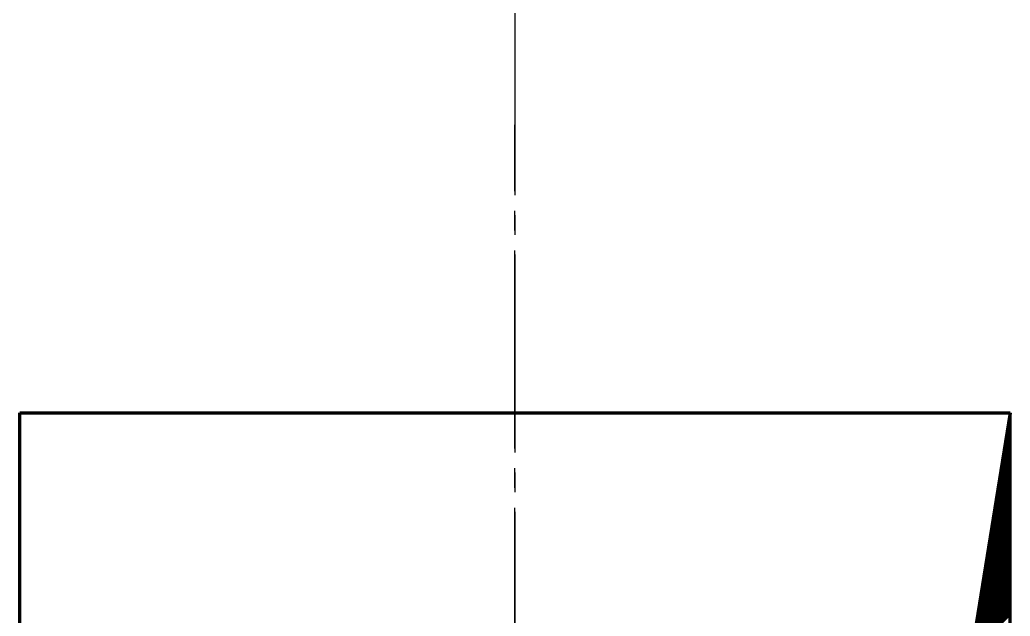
# Model space of a CAD drawing. Header units: millimetres. Extents: x -14850 to 14850, y -10500 to 10500.
# Drawn here: x -10762.4 to -10612.4, y -4406 to -4315.6 of the extents above; entities that cross this region are included whole.
import ezdxf

# ---------------------------------------------------------------- set-up
doc = ezdxf.new("R2010")
doc.units = ezdxf.units.MM
doc.linetypes.add('EB_DASHDOT', pattern=[39, 30, -3, 3, -3])
for name, color, linetype, lineweight in [('CAXA0', 7, 'Continuous', 70), ('CAXA1', 1, 'EB_DASHDOT', 25), ('CAXA5', 4, 'Continuous', 25)]:
    doc.layers.add(name, color=color, linetype=linetype, lineweight=lineweight)

# ---------------------------------------------------------------- blocks, each defined once
blk = doc.blocks.new('CAXBLOCK843')
at = {"layer": 'CAXA0', "color": 0, "linetype": 'Continuous', "lineweight": 25}
for p, q in [((-10612.43, -4375.46), (-10612.38, -4375.41)), ((-10612.72, -4377.31), (-10612.38, -4376.97)), ((-10612.7, -4377.15), (-10612.38, -4376.83)), ((-10612.67, -4376.98), (-10612.38, -4376.69)), ((-10612.64, -4376.81), (-10612.38, -4376.54)), ((-10612.61, -4376.64), (-10612.38, -4376.4)), ((-10612.59, -4376.47), (-10612.38, -4376.26)), ((-10612.56, -4376.3), (-10612.38, -4376.12)), ((-10612.53, -4376.13), (-10612.38, -4375.98)), ((-10612.51, -4375.97), (-10612.38, -4375.84)), ((-10612.48, -4375.8), (-10612.38, -4375.7)), ((-10612.45, -4375.63), (-10612.38, -4375.55)), ((-10612.99, -4379), (-10612.38, -4378.38)), ((-10612.97, -4378.83), (-10612.38, -4378.24)), ((-10612.94, -4378.66), (-10612.38, -4378.1)), ((-10612.91, -4378.49), (-10612.38, -4377.96)), ((-10612.89, -4378.32), (-10612.38, -4377.82)), ((-10612.86, -4378.16), (-10612.38, -4377.68)), ((-10612.83, -4377.99), (-10612.38, -4377.53)), ((-10612.8, -4377.82), (-10612.38, -4377.39)), ((-10612.78, -4377.65), (-10612.38, -4377.25)), ((-10612.75, -4377.48), (-10612.38, -4377.11)), ((-10613.29, -4380.85), (-10612.38, -4379.94)), ((-10613.26, -4380.68), (-10612.38, -4379.8)), ((-10613.24, -4380.51), (-10612.38, -4379.66)), ((-10613.21, -4380.35), (-10612.38, -4379.51)), ((-10613.18, -4380.18), (-10612.38, -4379.37)), ((-10613.16, -4380.01), (-10612.38, -4379.23)), ((-10613.13, -4379.84), (-10612.38, -4379.09)), ((-10613.1, -4379.67), (-10612.38, -4378.95)), ((-10613.07, -4379.5), (-10612.38, -4378.81)), ((-10613.05, -4379.34), (-10612.38, -4378.67)), ((-10613.02, -4379.17), (-10612.38, -4378.52)), ((-10613.59, -4382.7), (-10612.38, -4381.49)), ((-10613.56, -4382.54), (-10612.38, -4381.35)), ((-10613.53, -4382.37), (-10612.38, -4381.21)), ((-10613.51, -4382.2), (-10612.38, -4381.07)), ((-10613.48, -4382.03), (-10612.38, -4380.93)), ((-10613.45, -4381.86), (-10612.38, -4380.79)), ((-10613.43, -4381.69), (-10612.38, -4380.65)), ((-10613.4, -4381.53), (-10612.38, -4380.5)), ((-10613.37, -4381.36), (-10612.38, -4380.36)), ((-10613.35, -4381.19), (-10612.38, -4380.22)), ((-10613.32, -4381.02), (-10612.38, -4380.08)), ((-10613.86, -4384.39), (-10612.38, -4382.91)), ((-10613.83, -4384.22), (-10612.38, -4382.77)), ((-10613.8, -4384.05), (-10612.38, -4382.63)), ((-10613.78, -4383.88), (-10612.38, -4382.48)), ((-10613.75, -4383.72), (-10612.38, -4382.34)), ((-10613.72, -4383.55), (-10612.38, -4382.2)), ((-10613.7, -4383.38), (-10612.38, -4382.06)), ((-10613.67, -4383.21), (-10612.38, -4381.92)), ((-10613.64, -4383.04), (-10612.38, -4381.78)), ((-10613.62, -4382.87), (-10612.38, -4381.64)), ((-10614.16, -4386.24), (-10612.38, -4384.46)), ((-10614.13, -4386.07), (-10612.38, -4384.32)), ((-10614.1, -4385.91), (-10612.38, -4384.18)), ((-10614.08, -4385.74), (-10612.38, -4384.04)), ((-10614.05, -4385.57), (-10612.38, -4383.9)), ((-10614.02, -4385.4), (-10612.38, -4383.76)), ((-10613.99, -4385.23), (-10612.38, -4383.62)), ((-10613.97, -4385.06), (-10612.38, -4383.47)), ((-10613.94, -4384.89), (-10612.38, -4383.33)), ((-10613.91, -4384.73), (-10612.38, -4383.19)), ((-10613.89, -4384.56), (-10612.38, -4383.05)), ((-10614.43, -4387.93), (-10612.38, -4385.88)), ((-10614.4, -4387.76), (-10612.38, -4385.74)), ((-10614.37, -4387.59), (-10612.38, -4385.6)), ((-10614.35, -4387.42), (-10612.38, -4385.45)), ((-10614.32, -4387.25), (-10612.38, -4385.31)), ((-10614.29, -4387.08), (-10612.38, -4385.17)), ((-10614.26, -4386.92), (-10612.38, -4385.03)), ((-10614.24, -4386.75), (-10612.38, -4384.89)), ((-10614.21, -4386.58), (-10612.38, -4384.75)), ((-10614.18, -4386.41), (-10612.38, -4384.61)), ((-10614.72, -4389.78), (-10612.38, -4387.43)), ((-10614.7, -4389.61), (-10612.38, -4387.29)), ((-10614.67, -4389.44), (-10612.38, -4387.15)), ((-10614.64, -4389.27), (-10612.38, -4387.01)), ((-10614.62, -4389.11), (-10612.38, -4386.87)), ((-10614.59, -4388.94), (-10612.38, -4386.73)), ((-10614.56, -4388.77), (-10612.38, -4386.59)), ((-10614.53, -4388.6), (-10612.38, -4386.44)), ((-10614.51, -4388.43), (-10612.38, -4386.3)), ((-10614.48, -4388.26), (-10612.38, -4386.16)), ((-10614.45, -4388.1), (-10612.38, -4386.02)), ((-10615.02, -4391.63), (-10612.38, -4388.99)), ((-10614.99, -4391.46), (-10612.38, -4388.85)), ((-10614.97, -4391.3), (-10612.38, -4388.71)), ((-10614.94, -4391.13), (-10612.38, -4388.57)), ((-10614.91, -4390.96), (-10612.38, -4388.42)), ((-10614.89, -4390.79), (-10612.38, -4388.28)), ((-10614.86, -4390.62), (-10612.38, -4388.14)), ((-10614.83, -4390.45), (-10612.38, -4388)), ((-10614.81, -4390.29), (-10612.38, -4387.86)), ((-10614.78, -4390.12), (-10612.38, -4387.72)), ((-10614.75, -4389.95), (-10612.38, -4387.58)), ((-10615.29, -4393.32), (-10612.38, -4390.4)), ((-10615.26, -4393.15), (-10612.38, -4390.26)), ((-10615.24, -4392.98), (-10612.38, -4390.12)), ((-10615.21, -4392.81), (-10612.38, -4389.98)), ((-10615.18, -4392.64), (-10612.38, -4389.84)), ((-10615.16, -4392.48), (-10612.38, -4389.7)), ((-10615.13, -4392.31), (-10612.38, -4389.56)), ((-10615.1, -4392.14), (-10612.38, -4389.41)), ((-10615.08, -4391.97), (-10612.38, -4389.27)), ((-10615.05, -4391.8), (-10612.38, -4389.13)), ((-10615.59, -4395.17), (-10612.38, -4391.96)), ((-10615.56, -4395), (-10612.38, -4391.82)), ((-10615.54, -4394.83), (-10612.38, -4391.68)), ((-10615.51, -4394.67), (-10612.38, -4391.54)), ((-10615.48, -4394.5), (-10612.38, -4391.39)), ((-10615.45, -4394.33), (-10612.38, -4391.25)), ((-10615.43, -4394.16), (-10612.38, -4391.11)), ((-10615.4, -4393.99), (-10612.38, -4390.97)), ((-10615.37, -4393.82), (-10612.38, -4390.83)), ((-10615.35, -4393.65), (-10612.38, -4390.69)), ((-10615.32, -4393.49), (-10612.38, -4390.55)), ((-10615.86, -4396.86), (-10612.38, -4393.37)), ((-10615.83, -4396.69), (-10612.38, -4393.23)), ((-10615.81, -4396.52), (-10612.38, -4393.09)), ((-10615.78, -4396.35), (-10612.38, -4392.95)), ((-10615.75, -4396.18), (-10612.38, -4392.81)), ((-10615.72, -4396.01), (-10612.38, -4392.67)), ((-10615.7, -4395.84), (-10612.38, -4392.53)), ((-10615.67, -4395.68), (-10612.38, -4392.38)), ((-10615.64, -4395.51), (-10612.38, -4392.24)), ((-10615.62, -4395.34), (-10612.38, -4392.1)), ((-10616.16, -4398.71), (-10612.38, -4394.93)), ((-10616.13, -4398.54), (-10612.38, -4394.79)), ((-10616.1, -4398.37), (-10612.38, -4394.65)), ((-10616.08, -4398.2), (-10612.38, -4394.51)), ((-10616.05, -4398.03), (-10612.38, -4394.36)), ((-10616.02, -4397.87), (-10612.38, -4394.22)), ((-10615.99, -4397.7), (-10612.38, -4394.08)), ((-10615.97, -4397.53), (-10612.38, -4393.94)), ((-10615.94, -4397.36), (-10612.38, -4393.8)), ((-10615.91, -4397.19), (-10612.38, -4393.66)), ((-10615.89, -4397.02), (-10612.38, -4393.52)), ((-10616.45, -4400.56), (-10612.38, -4396.48)), ((-10616.43, -4400.39), (-10612.38, -4396.34)), ((-10616.4, -4400.22), (-10612.38, -4396.2)), ((-10616.37, -4400.06), (-10612.38, -4396.06)), ((-10616.35, -4399.89), (-10612.38, -4395.92)), ((-10616.32, -4399.72), (-10612.38, -4395.78)), ((-10616.29, -4399.55), (-10612.38, -4395.64)), ((-10616.27, -4399.38), (-10612.38, -4395.5)), ((-10616.24, -4399.21), (-10612.38, -4395.35)), ((-10616.21, -4399.05), (-10612.38, -4395.21)), ((-10616.18, -4398.88), (-10612.38, -4395.07)), ((-10616.72, -4402.25), (-10612.38, -4397.9)), ((-10616.7, -4402.08), (-10612.38, -4397.76)), ((-10616.67, -4401.91), (-10612.38, -4397.62)), ((-10616.64, -4401.74), (-10612.38, -4397.47)), ((-10616.62, -4401.57), (-10612.38, -4397.33)), ((-10616.59, -4401.4), (-10612.38, -4397.19)), ((-10616.56, -4401.24), (-10612.38, -4397.05)), ((-10616.54, -4401.07), (-10612.38, -4396.91)), ((-10616.51, -4400.9), (-10612.38, -4396.77)), ((-10616.48, -4400.73), (-10612.38, -4396.63)), ((-10617.02, -4404.1), (-10612.38, -4399.45)), ((-10617, -4403.93), (-10612.38, -4399.31)), ((-10616.97, -4403.76), (-10612.38, -4399.17)), ((-10616.94, -4403.59), (-10612.38, -4399.03)), ((-10616.91, -4403.43), (-10612.38, -4398.89)), ((-10616.89, -4403.26), (-10612.38, -4398.75)), ((-10616.86, -4403.09), (-10612.38, -4398.61)), ((-10616.83, -4402.92), (-10612.38, -4398.46)), ((-10616.81, -4402.75), (-10612.38, -4398.32)), ((-10616.78, -4402.58), (-10612.38, -4398.18)), ((-10616.75, -4402.41), (-10612.38, -4398.04)), ((-10617.29, -4405.78), (-10612.38, -4400.87)), ((-10617.27, -4405.62), (-10612.38, -4400.73)), ((-10617.24, -4405.45), (-10612.38, -4400.59)), ((-10617.21, -4405.28), (-10612.38, -4400.44)), ((-10617.18, -4405.11), (-10612.38, -4400.3)), ((-10617.16, -4404.94), (-10612.38, -4400.16)), ((-10617.13, -4404.77), (-10612.38, -4400.02)), ((-10617.1, -4404.6), (-10612.38, -4399.88)), ((-10617.08, -4404.44), (-10612.38, -4399.74)), ((-10617.05, -4404.27), (-10612.38, -4399.6)), ((-10617.59, -4407.64), (-10612.38, -4402.42)), ((-10617.56, -4407.47), (-10612.38, -4402.28)), ((-10617.54, -4407.3), (-10612.38, -4402.14)), ((-10617.51, -4407.13), (-10612.38, -4402)), ((-10617.48, -4406.96), (-10612.38, -4401.86)), ((-10617.46, -4406.79), (-10612.38, -4401.72)), ((-10617.43, -4406.63), (-10612.38, -4401.58)), ((-10617.4, -4406.46), (-10612.38, -4401.43)), ((-10617.37, -4406.29), (-10612.38, -4401.29)), ((-10617.35, -4406.12), (-10612.38, -4401.15)), ((-10617.32, -4405.95), (-10612.38, -4401.01)), ((-10617.89, -4409.49), (-10612.38, -4403.98)), ((-10617.86, -4409.32), (-10612.38, -4403.84)), ((-10617.83, -4409.15), (-10612.38, -4403.7)), ((-10617.81, -4408.98), (-10612.38, -4403.56)), ((-10617.78, -4408.82), (-10612.38, -4403.41)), ((-10617.75, -4408.65), (-10612.38, -4403.27)), ((-10617.73, -4408.48), (-10612.38, -4403.13)), ((-10617.7, -4408.31), (-10612.38, -4402.99)), ((-10617.67, -4408.14), (-10612.38, -4402.85)), ((-10617.64, -4407.97), (-10612.38, -4402.71)), ((-10617.62, -4407.81), (-10612.38, -4402.57)), ((-10618.16, -4411.17), (-10612.38, -4405.39)), ((-10618.13, -4411.01), (-10612.38, -4405.25)), ((-10618.1, -4410.84), (-10612.38, -4405.11)), ((-10618.08, -4410.67), (-10612.38, -4404.97)), ((-10618.05, -4410.5), (-10612.38, -4404.83)), ((-10618.02, -4410.33), (-10612.38, -4404.69)), ((-10618, -4410.16), (-10612.38, -4404.55)), ((-10617.97, -4410), (-10612.38, -4404.4)), ((-10617.94, -4409.83), (-10612.38, -4404.26)), ((-10617.91, -4409.66), (-10612.38, -4404.12)), ((-10618.24, -4411.68), (-10612.38, -4405.82)), ((-10618.21, -4411.51), (-10612.38, -4405.68)), ((-10618.19, -4411.34), (-10612.38, -4405.54))]:
    blk.add_line(p, q, dxfattribs=at)

msp = doc.modelspace()

# ---------------------------------------------------------------- linework, layer by layer
at = {"layer": 'CAXA0', "linetype": 'Continuous', "lineweight": 70}
for p, q in [((-10762.38, -4525.16), (-10762.38, -4375.16)), ((-10762.38, -4375.16), (-10612.38, -4375.16)), ((-10612.38, -4375.16), (-10630.35, -4487.16)), ((-10612.38, -4525.16), (-10612.38, -4375.16))]:
    msp.add_line(p, q, dxfattribs=at)
at = {"layer": 'CAXA1', "linetype": 'EB_DASHDOT', "lineweight": 25}
msp.add_line((-10687.38, -4117.16), (-10687.38, -6023.16), dxfattribs=at)
at = {"layer": 'CAXA1', "color": 1, "linetype": 'EB_DASHDOT', "lineweight": 25}
msp.add_line((-10687.38, -4575.52), (-10687.38, -4331.51), dxfattribs=at)

# ---------------------------------------------------------------- block references
at = {"layer": 'CAXA5', "linetype": 'Continuous', "lineweight": 70}
msp.add_blockref('CAXBLOCK843', (0, 0), dxfattribs=at)

doc.saveas('drawing.dxf')
